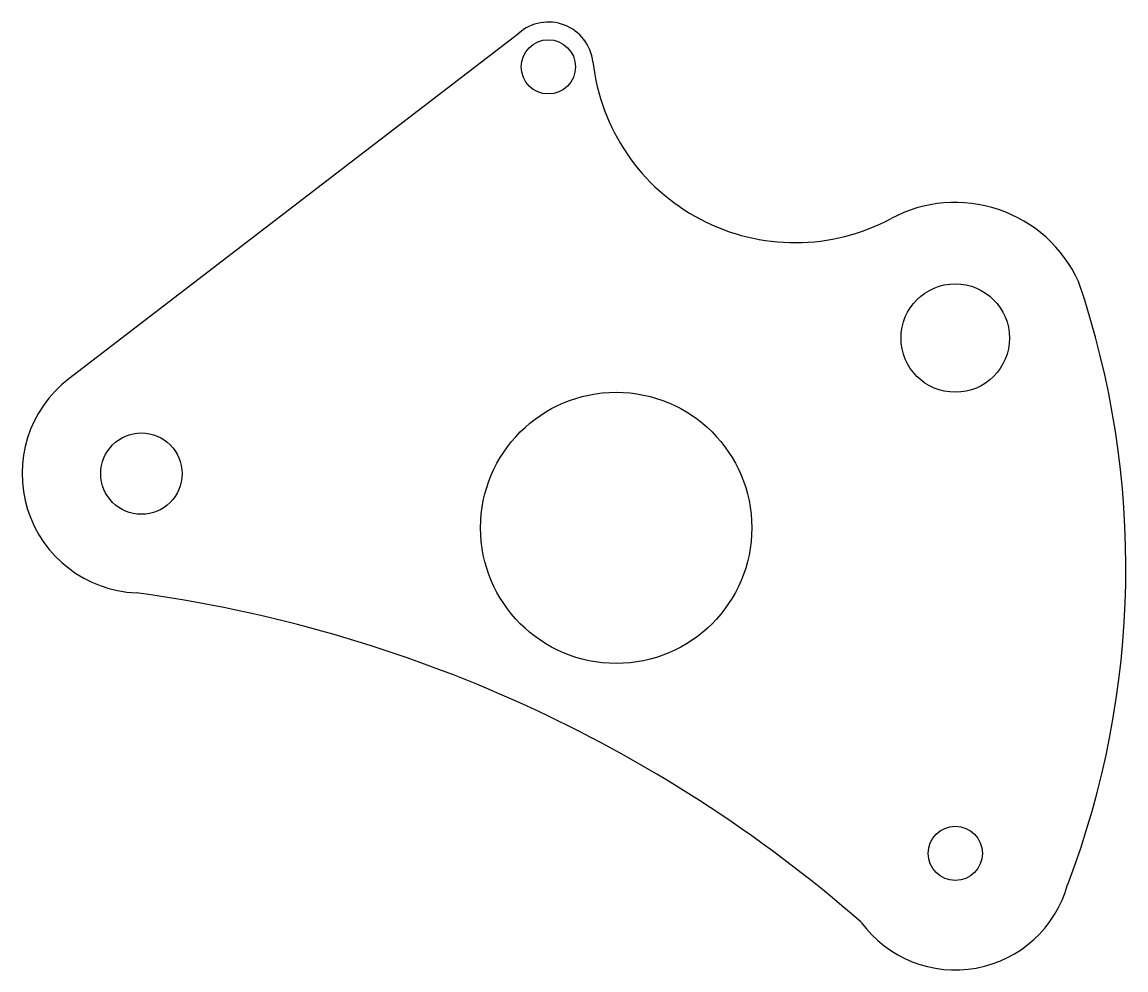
# Model space of a CAD drawing. Header units: centimetres. Extents: x 79 to 195, y 7 to 106.
import ezdxf

# ---------------------------------------------------------------- set-up
doc = ezdxf.new("R2010")
doc.units = ezdxf.units.CM
for name, color, linetype in [('Cerc intermediar', 170, 'Continuous'), ('Cerc mare', 6, 'Continuous'), ('Cerc mediu', 3, 'Continuous'), ('Cercuri mici', 2, 'Continuous'), ('Contur', 1, 'Continuous')]:
    doc.layers.add(name, color=color, linetype=linetype)

msp = doc.modelspace()

# ---------------------------------------------------------------- linework, layer by layer
at = {"layer": 'Cerc intermediar'}
msp.add_circle((176.73, 73.3), 5.68, dxfattribs=at)
at = {"layer": 'Cerc mare'}
msp.add_circle((141.23, 53.42), 14.2, dxfattribs=at)
at = {"layer": 'Cerc mediu'}
msp.add_circle((91.52, 59.1), 4.26, dxfattribs=at)
at = {"layer": 'Cercuri mici'}
for centre in [(134.13, 101.7), (176.73, 19.33)]:
    msp.add_circle(centre, 2.84, dxfattribs=at)
at = {"layer": 'Contur'}
msp.add_line((131.02, 105.21), (83.91, 69.01), dxfattribs=at)
for centre, radius, start, end in [((134.13, 101.7), 4.69, 6.3779, 131.5691), ((159.96, 104.59), 21.3, 186.3779, 298.1987), ((176.73, 73.3), 14.2, 24.5707, 118.1987), ((101.37, 49.23), 93.23, 339.1624, 18.7556), ((91.52, 59.1), 12.5, 127.5403, 267.4343), ((71.5, -96.99), 144.92, 48.8362, 82.2808), ((176.73, 19.33), 12.21, 216.2805, 344.4862)]:
    msp.add_arc(centre, radius, start, end, dxfattribs=at)

doc.saveas('drawing.dxf')
